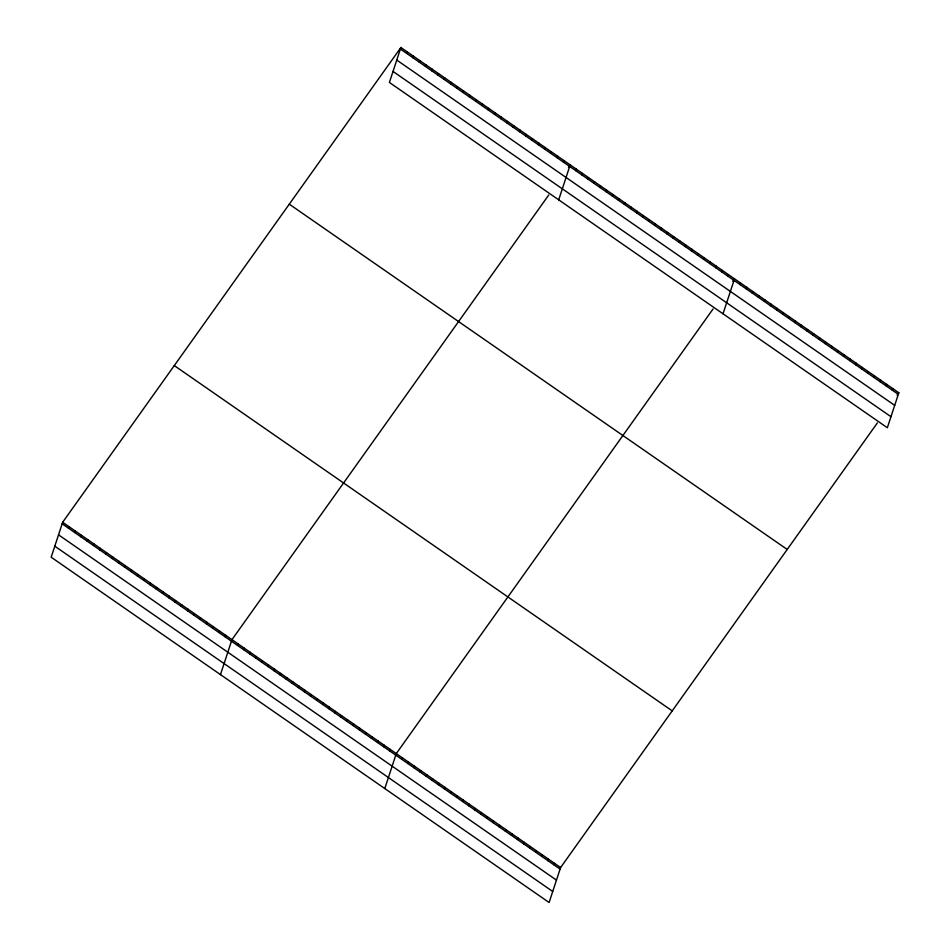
<?xml version="1.0" encoding="UTF-8"?>
<svg xmlns="http://www.w3.org/2000/svg" width="950" height="950" viewBox="0 0 950 950"><rect width="100%" height="100%" fill="white"/><g stroke="black" fill="none" stroke-linecap="round" stroke-linejoin="round"><path stroke-width="1.43" d="M400.9 47.5L389.405 82.448L887.336 427.738L898.831 392.789L400.9 47.5L62.664 522.263L51.169 557.211L549.1 902.5L560.595 867.552L877.361 422.916M68.424 528.153L68.934 526.609M74.694 532.499L75.204 530.955M80.964 536.845L81.474 535.301M87.234 541.191L87.744 539.648M93.504 545.538L94.014 543.994M99.774 549.896L100.284 548.352M106.044 554.242L106.554 552.698M112.314 558.588L112.824 557.044M118.584 562.934L119.094 561.391M124.854 567.281L125.364 565.737M131.124 571.627L131.634 570.083M137.394 575.985L137.904 574.441M143.664 580.331L144.174 578.788M149.934 584.678L150.444 583.134M156.204 589.024L156.714 587.48M162.474 593.37L162.984 591.826M168.744 597.716L169.254 596.173M175.014 602.074L175.524 600.531M181.284 606.421L181.794 604.877M187.554 610.767L188.064 609.223M193.824 615.113L194.334 613.569M200.094 619.459L200.604 617.916M206.364 623.806L206.874 622.262M212.646 628.152L213.144 626.608M406.659 53.39L407.17 51.846M218.916 632.51L219.414 630.966M412.929 57.736L413.44 56.193M225.186 636.856L225.684 635.312M419.199 62.083L419.71 60.539M220.471 674.607L231.954 639.659L548.732 195.023M425.469 66.441L425.98 64.897M237.536 645.418L238.046 643.874M431.739 70.787L432.25 69.243M243.627 649.646L244.126 648.102M438.009 75.133L438.52 73.589M249.708 653.861L250.218 652.318M444.279 79.479L444.79 77.936M255.799 658.077L256.298 656.533M450.549 83.826L451.06 82.282M261.879 662.304L262.39 660.761M456.819 88.172L457.33 86.628M267.971 666.52L268.47 664.976M463.089 92.53L463.6 90.986M274.051 670.748L274.562 669.204M469.359 96.876L469.87 95.332M280.143 674.963L280.642 673.419M475.629 101.222L476.14 99.679M286.223 679.179L286.734 677.635M481.899 105.569L482.41 104.025M292.303 683.406L292.814 681.863M488.169 109.915L488.68 108.371M298.395 687.622L298.906 686.078M304.475 691.849L304.986 690.306M494.439 114.261L494.95 112.718M310.567 696.065L311.077 694.521M500.709 118.619L501.22 117.076M316.647 700.281L317.157 698.737M506.979 122.966L507.49 121.422M322.739 704.508L323.249 702.964M513.249 127.312L513.76 125.768M328.819 708.724L329.329 707.18M519.519 131.658L520.03 130.114M334.911 712.951L335.421 711.408M525.789 136.004L526.3 134.461M340.991 717.167L341.501 715.623M532.059 140.351L532.57 138.807M347.082 721.383L347.593 719.839M538.329 144.697L538.84 143.153M353.162 725.61L353.673 724.066M544.611 149.055L545.11 147.511M359.254 729.826L359.765 728.282M550.881 153.401L551.38 151.857M365.334 734.041L365.845 732.498M557.151 157.748L557.65 156.204M371.426 738.269L371.937 736.725M563.421 162.094L563.92 160.55M377.506 742.484L378.017 740.941M558.707 199.844L570.19 164.896L568.48 167.307M383.598 746.712L384.109 745.168M575.771 170.667L576.282 169.124M389.678 750.928L390.189 749.384M581.863 174.883L582.362 173.339M384.786 788.559L396.281 753.599L713.046 308.976M587.943 179.099L588.454 177.555M401.85 759.371L402.361 757.827M594.035 183.326L594.534 181.783M407.942 763.586L408.452 762.043M600.115 187.542L600.626 185.998M414.022 767.814L414.532 766.27M606.207 191.769L606.706 190.226M420.114 772.029L420.624 770.486M612.287 195.985L612.797 194.441M426.194 776.245L426.704 774.701M618.379 200.201L618.877 198.657M432.286 780.472L432.796 778.929M624.459 204.428L624.969 202.884M438.366 784.688L438.876 783.144M630.551 208.644L631.049 207.1M444.457 788.916L444.968 787.372M636.631 212.871L637.141 211.328M450.537 793.131L451.048 791.587M642.722 217.087L643.221 215.543M456.629 797.347L457.14 795.803M648.803 221.303L649.313 219.759M462.709 801.574L463.22 800.031M654.883 225.53L655.393 223.986M468.801 805.79L469.312 804.246M660.974 229.746L661.485 228.202M474.881 810.006L475.392 808.462M667.054 233.961L667.565 232.417M480.973 814.233L481.472 812.689M673.146 238.189L673.657 236.645M487.053 818.449L487.564 816.905M679.226 242.404L679.737 240.861M493.145 822.676L493.644 821.133M685.318 246.632L685.829 245.088M499.225 826.892L499.736 825.348M691.398 250.848L691.909 249.304M505.317 831.107L505.816 829.564M697.49 255.063L698.001 253.519M511.397 835.335L511.907 833.791M703.57 259.291L704.081 257.747M517.489 839.551L517.987 838.007M709.662 263.506L710.172 261.962M523.569 843.778L524.079 842.234M715.742 267.734L716.252 266.19M529.661 847.994L530.159 846.45M721.834 271.949L722.344 270.406M535.741 852.209L536.251 850.666M727.914 276.165L728.424 274.621M541.832 856.437L542.331 854.893M723.021 313.797L734.516 278.849L732.794 281.259M547.913 860.653L548.423 859.109M740.086 284.608L740.596 283.064M554.004 864.868L554.503 863.324M746.178 288.836L746.688 287.292M752.258 293.051L752.768 291.507M758.349 297.267L758.86 295.723M764.429 301.494L764.94 299.951M770.521 305.71L771.032 304.166M776.601 309.926L777.112 308.382M782.693 314.153L783.204 312.609M788.773 318.369L789.284 316.825M794.865 322.596L795.376 321.053M800.945 326.812L801.456 325.268M807.037 331.027L807.547 329.484M813.117 335.255L813.627 333.711M819.209 339.471L819.719 337.927M825.289 343.698L825.799 342.154M831.381 347.914L831.891 346.37M837.461 352.129L837.971 350.586M843.553 356.357L844.063 354.813M849.633 360.572L850.143 359.029M855.724 364.788L856.223 363.244M861.804 369.016L862.315 367.472M867.896 373.231L868.395 371.688M873.976 377.459L874.487 375.915M880.068 381.674L880.567 380.131M886.148 385.89L886.659 384.346M892.24 390.117L892.739 388.574M897.109 395.2L898.831 392.789M400.389 49.044L898.32 394.333M396.767 60.064L894.698 405.365M393.027 71.428L890.969 416.718M289.275 204.167L787.217 549.468M174.277 365.584L672.208 710.885M62.664 522.263L560.595 867.552M62.154 523.806L560.084 869.096M58.532 534.826L556.462 880.116M54.791 546.179L552.722 891.48"/></g></svg>
